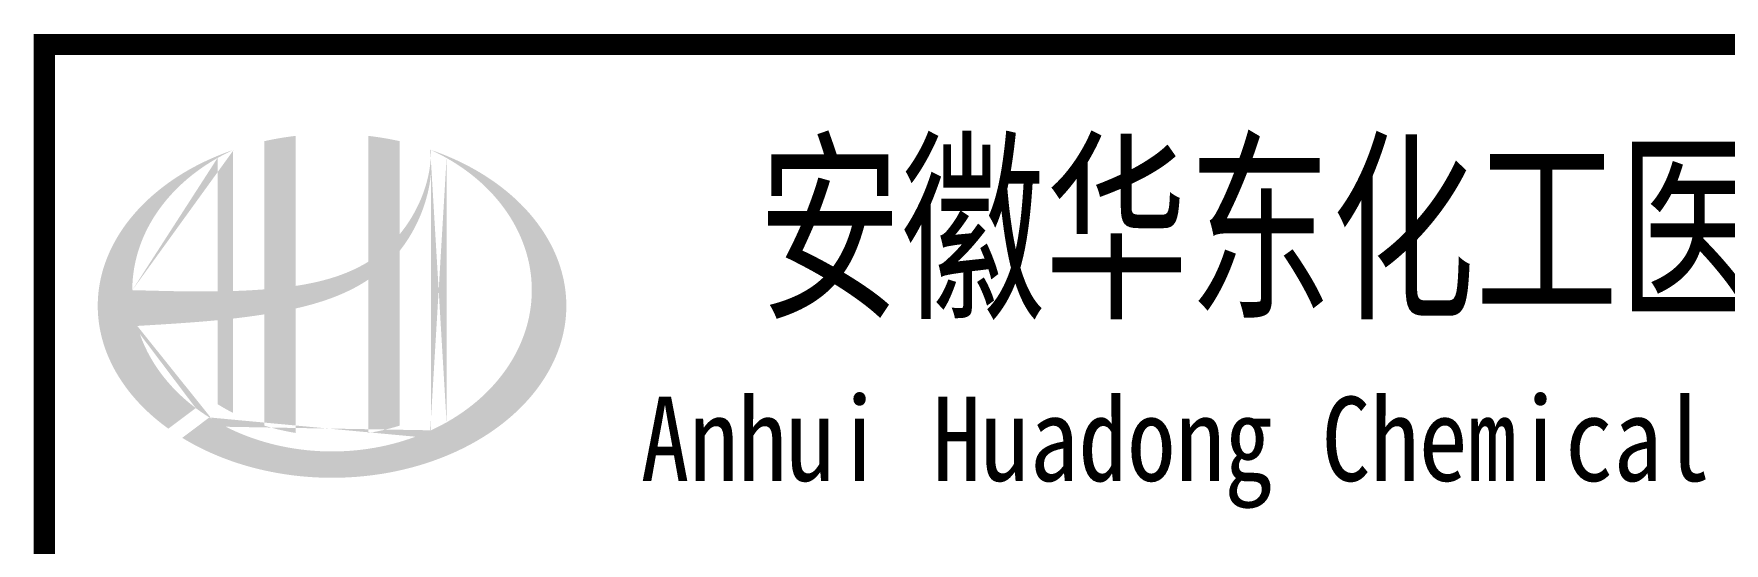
# Model space of a CAD drawing. Extents: x 1234595 to 2088511, y -80443 to 75292.
# Drawn here: x 1774756 to 1780384, y -55259 to -53566 of the extents above; entities that cross this region are included whole.
import ezdxf
from ezdxf.enums import TextEntityAlignment as Align

# ---------------------------------------------------------------- set-up
doc = ezdxf.new("R2010")
doc.units = 0
doc.header["$LTSCALE"] = 1000
doc.header["$MEASUREMENT"] = 0
doc.layers.get('0').update_dxf_attribs({"linetype": 'CONTINUOUS'})
doc.styles.add('ECEC_TQ_S', font='')
doc.styles.get('ECEC_TQ_S').set_extended_font_data('SimSun')

msp = doc.modelspace()

# ---------------------------------------------------------------- hatches: boundary and pattern name
h = msp.add_hatch(color=256)
edge = h.paths.add_edge_path()
edge.add_spline(control_points=[(1775627.9, -54479), (1775634, -54477.6), (1775640.1, -54476.2), (1775689.2, -54464.3), (1775731.8, -54451.3), (1775806.8, -54420.2), (1775839.7, -54403.2), (1775870.5, -54382.6)], knot_values=[61.629012, 61.629012, 61.629012, 61.629012, 63.330431, 63.330431, 75.353634, 75.353634, 85.398649, 85.398649, 85.398649, 85.398649], degree=3, periodic=0)
edge.add_line((1775870.5, -54382.6), (1775870.5, -54892.8))
edge.add_spline(control_points=[(1775870.5, -54892.8), (1775887.7, -54890.1), (1775904.7, -54886.8), (1775939.5, -54878.7), (1775957.2, -54873.9), (1775974.5, -54868.4)], knot_values=[4.908456, 4.908456, 4.908456, 4.908456, 4.992821, 4.992821, 5.083034, 5.083034, 5.083034, 5.083034], degree=3, periodic=0)
edge.add_line((1775974.5, -54868.4), (1775974.5, -54287))
edge.add_spline(control_points=[(1775974.5, -54287), (1775983.2, -54276), (1775991.4, -54264.7), (1776017.5, -54225), (1776033.1, -54195.1), (1776062.4, -54122.3), (1776073.6, -54078.5), (1776078.3, -54033.2), (1776078.4, -54031.9), (1776078.5, -54030.6)], knot_values=[97.991744, 97.991744, 97.991744, 97.991744, 101.64219, 101.64219, 110.337975, 110.337975, 121.934322, 121.934322, 122.270691, 122.270691, 122.270691, 122.270691], degree=3, periodic=0)
edge.add_line((1776078.5, -54030.6), (1776078.5, -53960.2))
edge.add_spline(control_points=[(1776078.5, -53960.2), (1776078.5, -53967.9), (1776078.1, -53975.5), (1776077.5, -53983.2)], knot_values=[126.194075, 126.194075, 126.194075, 126.194075, 128.396762, 128.396762, 128.396762, 128.396762], degree=3, periodic=0)
edge.add_spline(control_points=[(1776077.5, -53983.2), (1776077.1, -53989.4), (1776076.4, -53995.6), (1776075.7, -54001.8)], knot_values=[124.417049, 124.417049, 124.417049, 124.417049, 126.194075, 126.194075, 126.194075, 126.194075], degree=3, periodic=0)
edge.add_spline(control_points=[(1776075.7, -54001.8), (1776074.5, -54011), (1776073.1, -54020.1), (1776071.3, -54029.2)], knot_values=[121.80529, 121.80529, 121.80529, 121.80529, 124.417049, 124.417049, 124.417049, 124.417049], degree=3, periodic=0)
edge.add_spline(control_points=[(1776071.3, -54029.2), (1776068.9, -54041.3), (1776065.9, -54053.5), (1776062.5, -54065.5)], knot_values=[118.31574, 118.31574, 118.31574, 118.31574, 121.80529, 121.80529, 121.80529, 121.80529], degree=3, periodic=0)
edge.add_spline(control_points=[(1776062.5, -54065.5), (1776059, -54077.6), (1776054.9, -54089.6), (1776050.4, -54101.5)], knot_values=[114.795988, 114.795988, 114.795988, 114.795988, 118.31574, 118.31574, 118.31574, 118.31574], degree=3, periodic=0)
edge.add_spline(control_points=[(1776050.4, -54101.5), (1776045.9, -54113.2), (1776040.9, -54124.7), (1776035.5, -54136)], knot_values=[111.329641, 111.329641, 111.329641, 111.329641, 114.795988, 114.795988, 114.795988, 114.795988], degree=3, periodic=0)
edge.add_spline(control_points=[(1776035.5, -54136), (1776029.9, -54147.6), (1776023.9, -54158.9), (1776017.5, -54170)], knot_values=[107.79529, 107.79529, 107.79529, 107.79529, 111.329641, 111.329641, 111.329641, 111.329641], degree=3, periodic=0)
edge.add_spline(control_points=[(1776017.5, -54170), (1776011.2, -54180.8), (1776004.4, -54191.4), (1775997.3, -54201.7)], knot_values=[104.343579, 104.343579, 104.343579, 104.343579, 107.79529, 107.79529, 107.79529, 107.79529], degree=3, periodic=0)
edge.add_spline(control_points=[(1775997.3, -54201.7), (1775990.1, -54212), (1775982.5, -54222.1), (1775974.5, -54231.8)], knot_values=[100.8507, 100.8507, 100.8507, 100.8507, 104.343579, 104.343579, 104.343579, 104.343579], degree=3, periodic=0)
edge.add_line((1775974.5, -54231.8), (1775974.5, -53922.5))
edge.add_spline(control_points=[(1775974.5, -53922.5), (1775940.5, -53915), (1775905.7, -53909.1), (1775870.5, -53905)], knot_values=[4.423999, 4.423999, 4.423999, 4.423999, 4.558741, 4.558741, 4.558741, 4.558741], degree=3, periodic=0)
edge.add_line((1775870.5, -53905), (1775870.5, -54323.1))
edge.add_spline(control_points=[(1775870.5, -54323.1), (1775798.6, -54367.7), (1775714.4, -54390.9), (1775627.9, -54403.9)], knot_values=[63.246215, 63.246215, 63.246215, 63.246215, 87.689124, 87.689124, 87.689124, 87.689124], degree=3, periodic=0)
edge.add_line((1775627.9, -54403.9), (1775627.9, -53905))
edge.add_spline(control_points=[(1775627.9, -53905), (1775592.7, -53909.1), (1775557.9, -53914.9), (1775523.9, -53922.5)], knot_values=[4.866038, 4.866038, 4.866038, 4.866038, 5.000777, 5.000777, 5.000777, 5.000777], degree=3, periodic=0)
edge.add_line((1775523.9, -53922.5), (1775523.9, -54415.4))
edge.add_spline(control_points=[(1775523.9, -54415.4), (1775522.2, -54415.5), (1775487.3, -54418.1), (1775452.6, -54419.9), (1775419.9, -54420.9)], knot_values=[43.657356, 43.657356, 43.657356, 43.657356, 44.134253, 53.497092, 53.497092, 53.497092, 53.497092], degree=3, periodic=0)
edge.add_line((1775419.9, -54420.9), (1775419.9, -53951.8))
edge.add_spline(control_points=[(1775419.9, -53951.8), (1775402.8, -53957.6), (1775386.1, -53963.9), (1775369.7, -53970.7)], knot_values=[5.14157, 5.14157, 5.14157, 5.14157, 5.212921, 5.212921, 5.212921, 5.212921], degree=3, periodic=0)
edge.add_spline(control_points=[(1775369.7, -53970.7), (1775362.8, -53973.5), (1775355.9, -53976.4), (1775323.7, -53990.6), (1775299.2, -54002.8), (1775275.7, -54016)], knot_values=[5.212921, 5.212921, 5.212921, 5.212921, 5.24296, 5.24296, 5.355623, 5.355623, 5.355623, 5.355623], degree=3, periodic=0)
edge.add_spline(control_points=[(1775275.7, -54016), (1775260.8, -54024.4), (1775246.4, -54033.1), (1775232.4, -54042.2)], knot_values=[5.355623, 5.355623, 5.355623, 5.355623, 5.426974, 5.426974, 5.426974, 5.426974], degree=3, periodic=0)
edge.add_spline(control_points=[(1775232.4, -54042.2), (1775225, -54047.1), (1775217.7, -54052), (1775204.2, -54061.4), (1775197.9, -54066), (1775191.8, -54070.6)], knot_values=[5.426974, 5.426974, 5.426974, 5.426974, 5.464765, 5.464765, 5.498325, 5.498325, 5.498325, 5.498325], degree=3, periodic=0)
edge.add_spline(control_points=[(1775191.8, -54070.6), (1775165.7, -54090.2), (1775141.7, -54111), (1775119.8, -54133)], knot_values=[5.498325, 5.498325, 5.498325, 5.498325, 5.641027, 5.641027, 5.641027, 5.641027], degree=3, periodic=0)
edge.add_spline(control_points=[(1775119.8, -54133), (1775112.8, -54140), (1775106, -54147.1), (1775085.6, -54169.7), (1775072.7, -54185.5), (1775060.9, -54201.7)], knot_values=[5.641027, 5.641027, 5.641027, 5.641027, 5.686569, 5.686569, 5.783729, 5.783729, 5.783729, 5.783729], degree=3, periodic=0)
edge.add_spline(control_points=[(1775060.9, -54201.7), (1775045.8, -54222.5), (1775032.5, -54243.9), (1775019.4, -54268.9), (1775017.7, -54272), (1775016.2, -54275.2)], knot_values=[5.783729, 5.783729, 5.783729, 5.783729, 5.908374, 5.908374, 5.92643, 5.92643, 5.92643, 5.92643], degree=3, periodic=0)
edge.add_spline(control_points=[(1775016.2, -54275.2), (1775003.7, -54300.3), (1774993.7, -54326), (1774986.1, -54351.9)], knot_values=[5.92643, 5.92643, 5.92643, 5.92643, 6.069132, 6.069132, 6.069132, 6.069132], degree=3, periodic=0)
edge.add_spline(control_points=[(1774986.1, -54351.9), (1774982.9, -54363), (1774980.2, -54374.2), (1774974.8, -54400.3), (1774972.5, -54415.4), (1774971.1, -54430.4)], knot_values=[6.069132, 6.069132, 6.069132, 6.069132, 6.130179, 6.130179, 6.211834, 6.211834, 6.211834, 6.211834], degree=3, periodic=0)
edge.add_spline(control_points=[(1774971.1, -54430.4), (1774969.8, -54443.6), (1774969.2, -54456.8), (1774969.2, -54470)], knot_values=[6.211834, 6.211834, 6.211834, 6.211834, 6.283185, 6.283185, 6.283185, 6.283185], degree=3, periodic=0)
edge.add_spline(control_points=[(1774969.2, -54470), (1774969.2, -54479.3), (1774969.5, -54488.7), (1774970.2, -54498)], knot_values=[6.283185, 6.283185, 6.283185, 6.283185, 6.333655, 6.333655, 6.333655, 6.333655], degree=3, periodic=0)
edge.add_spline(control_points=[(1774970.2, -54498), (1774971.4, -54516.6), (1774973.9, -54535.2), (1774977.7, -54553.7)], knot_values=[6.333655, 6.333655, 6.333655, 6.333655, 6.434594, 6.434594, 6.434594, 6.434594], degree=3, periodic=0)
edge.add_spline(control_points=[(1774977.7, -54553.7), (1774977.9, -54555), (1774978.2, -54556.2), (1774982.1, -54574.7), (1774986.9, -54591.9), (1774992.7, -54608.9)], knot_values=[6.434594, 6.434594, 6.434594, 6.434594, 6.441278, 6.441278, 6.535532, 6.535532, 6.535532, 6.535532], degree=3, periodic=0)
edge.add_spline(control_points=[(1774992.7, -54608.9), (1774999, -54627.1), (1775006.5, -54645.2), (1775015.3, -54662.9)], knot_values=[6.535532, 6.535532, 6.535532, 6.535532, 6.636471, 6.636471, 6.636471, 6.636471], degree=3, periodic=0)
edge.add_spline(control_points=[(1775015.3, -54662.9), (1775017.5, -54667.4), (1775019.7, -54671.9), (1775029.1, -54689.5), (1775036.8, -54702.6), (1775045.2, -54715.4)], knot_values=[6.636471, 6.636471, 6.636471, 6.636471, 6.661894, 6.661894, 6.73741, 6.73741, 6.73741, 6.73741], degree=3, periodic=0)
edge.add_spline(control_points=[(1775045.2, -54715.4), (1775056.3, -54732.6), (1775068.7, -54749.4), (1775082.2, -54765.8)], knot_values=[6.73741, 6.73741, 6.73741, 6.73741, 6.838349, 6.838349, 6.838349, 6.838349], degree=3, periodic=0)
edge.add_spline(control_points=[(1775082.2, -54765.8), (1775088.2, -54772.9), (1775094.3, -54780), (1775108.8, -54795.9), (1775117.4, -54804.8), (1775126.2, -54813.4)], knot_values=[6.838349, 6.838349, 6.838349, 6.838349, 6.88251, 6.88251, 6.939288, 6.939288, 6.939288, 6.939288], degree=3, periodic=0)
edge.add_spline(control_points=[(1775126.2, -54813.4), (1775142, -54828.8), (1775158.9, -54843.6), (1775176.8, -54857.8)], knot_values=[6.939288, 6.939288, 6.939288, 6.939288, 7.040227, 7.040227, 7.040227, 7.040227], degree=3, periodic=0)
edge.add_spline(control_points=[(1775176.8, -54857.8), (1775185.7, -54864.9), (1775194.9, -54871.9), (1775204.4, -54878.6)], knot_values=[7.040227, 7.040227, 7.040227, 7.040227, 7.090696, 7.090696, 7.090696, 7.090696], degree=3, periodic=0)
edge.add_line((1775204.4, -54878.6), (1775295.5, -54810.3))
edge.add_ellipse((1775749.2, -54418), major_axis=(665, 0), ratio=0.806676, start_angle=192.819, end_angle=226.9853, ccw=False)
edge.add_spline(control_points=[(1775100.8, -54537), (1775124.8, -54535.5), (1775148.9, -54534.1), (1775237.6, -54528.6), (1775302.4, -54524.2), (1775367.9, -54517.9)], knot_values=[11.398263, 11.398263, 11.398263, 11.398263, 18.40729, 18.40729, 37.18094, 37.18094, 37.18094, 37.18094], degree=3, periodic=0)
edge.add_line((1775367.9, -54517.9), (1775367.9, -54797))
edge.add_spline(control_points=[(1775367.9, -54797), (1775371.4, -54799.2), (1775375, -54801.4), (1775392, -54811.6), (1775405.7, -54819.2), (1775419.9, -54826.3)], knot_values=[4.049945, 4.049945, 4.049945, 4.049945, 4.072021, 4.072021, 4.153257, 4.153257, 4.153257, 4.153257], degree=3, periodic=0)
edge.add_line((1775419.9, -54826.3), (1775419.9, -54512.5))
edge.add_spline(control_points=[(1775419.9, -54512.5), (1775452.1, -54508.8), (1775484.4, -54504.6), (1775519.3, -54499.2), (1775521.6, -54498.8), (1775523.9, -54498.5)], knot_values=[42.135009, 42.135009, 42.135009, 42.135009, 51.307228, 51.307228, 51.948574, 51.948574, 51.948574, 51.948574], degree=3, periodic=0)
edge.add_line((1775523.9, -54498.5), (1775523.9, -54868.4))
edge.add_spline(control_points=[(1775523.9, -54868.4), (1775557.5, -54879), (1775592.4, -54887.1), (1775627.9, -54892.8)], knot_values=[4.34174, 4.34174, 4.34174, 4.34174, 4.516316, 4.516316, 4.516316, 4.516316], degree=3, periodic=0)
edge.add_line((1775627.9, -54892.8), (1775627.9, -54479))
edge = h.paths.add_edge_path(flags=16)
edge.add_ellipse((1775749.2, -54418), major_axis=(665, 0), ratio=0.806676, start_angle=124.9875, end_angle=179.999, ccw=False)
edge.add_line((1775367.9, -53978.5), (1775367.9, -54422.1))
edge.add_spline(control_points=[(1775367.9, -54422.1), (1775272.5, -54423.4), (1775178.6, -54420.4), (1775084.2, -54418)], knot_values=[11.27373, 11.27373, 11.27373, 11.27373, 38.687513, 38.687513, 38.687513, 38.687513], degree=3, periodic=0)
edge = h.paths.add_edge_path()
edge.add_spline(control_points=[(1775250.4, -54909.1), (1775281.4, -54928.1), (1775314.6, -54945.4), (1775399.2, -54982.6), (1775452.5, -55000.5), (1775563.2, -55027), (1775620.7, -55035.8), (1775736.8, -55043.5), (1775795.5, -55042.6), (1775911, -55031.1), (1775967.9, -55020.6), (1776076.9, -54990.5), (1776129.1, -54971), (1776226, -54924.1), (1776270.7, -54896.8), (1776350.7, -54835.8), (1776385.9, -54802.2), (1776445.2, -54730.8), (1776469.3, -54692.9), (1776505.7, -54614.8), (1776518, -54574.5), (1776530.6, -54493.4), (1776530.8, -54452.4), (1776519.4, -54370.9), (1776507.6, -54330.4), (1776472, -54251.7), (1776448.2, -54213.5), (1776389.3, -54141.3), (1776354.3, -54107.3), (1776274.5, -54045.7), (1776229.8, -54018), (1776148.6, -53978.2), (1776114.2, -53964), (1776078.5, -53951.8)], knot_values=[0.886421, 0.886421, 0.886421, 0.886421, 1.040557, 1.040557, 1.261172, 1.261172, 1.481788, 1.481788, 1.702404, 1.702404, 1.92302, 1.92302, 2.143636, 2.143636, 2.364252, 2.364252, 2.584868, 2.584868, 2.805484, 2.805484, 3.026099, 3.026099, 3.246715, 3.246715, 3.46852, 3.46852, 3.690325, 3.690325, 3.91213, 3.91213, 4.133935, 4.133935, 4.283209, 4.283209, 4.283209, 4.283209], degree=3, periodic=0)
edge.add_line((1776078.5, -53951.8), (1776078.5, -53951.8))
edge.add_spline(control_points=[(1776078.5, -53951.9), (1776078.6, -53954.7), (1776078.6, -53957.4), (1776078.5, -53960.2)], knot_values=[128.396762, 128.396762, 128.396762, 128.396762, 129.192193, 129.192193, 129.192193, 129.192193], degree=3, periodic=0)
edge.add_line((1776078.5, -53960.2), (1776078.5, -54884.1))
edge.add_ellipse((1775749.2, -54418), major_axis=(665, 0), ratio=0.806676, start_angle=232.1054, end_angle=299.6833, ccw=False)
edge.add_line((1775340.7, -54841.3), (1775250.4, -54909.1))
edge = h.paths.add_edge_path(flags=16)
edge.add_ellipse((1775749.2, -54418), major_axis=(665, 0), ratio=0.806676, start_angle=304.9875, end_angle=415.0121, ccw=False)
edge.add_line((1776130.5, -54857.5), (1776130.5, -53978.5))
h = msp.add_hatch(color=256)
edge = h.paths.add_edge_path()
edge.add_spline(control_points=[(1775627.9, -54479), (1775634, -54477.6), (1775640.1, -54476.2), (1775689.2, -54464.3), (1775731.8, -54451.3), (1775806.8, -54420.2), (1775839.7, -54403.2), (1775870.5, -54382.6)], knot_values=[61.629012, 61.629012, 61.629012, 61.629012, 63.330431, 63.330431, 75.353634, 75.353634, 85.398649, 85.398649, 85.398649, 85.398649], degree=3, periodic=0)
edge.add_line((1775870.5, -54382.6), (1775870.5, -54892.8))
edge.add_spline(control_points=[(1775870.5, -54892.8), (1775887.7, -54890.1), (1775904.7, -54886.8), (1775939.5, -54878.7), (1775957.2, -54873.9), (1775974.5, -54868.4)], knot_values=[4.908456, 4.908456, 4.908456, 4.908456, 4.992821, 4.992821, 5.083034, 5.083034, 5.083034, 5.083034], degree=3, periodic=0)
edge.add_line((1775974.5, -54868.4), (1775974.5, -54287))
edge.add_spline(control_points=[(1775974.5, -54287), (1775983.2, -54276), (1775991.4, -54264.7), (1776017.5, -54225), (1776033.1, -54195.1), (1776062.4, -54122.3), (1776073.6, -54078.5), (1776078.3, -54033.2), (1776078.4, -54031.9), (1776078.5, -54030.6)], knot_values=[97.991744, 97.991744, 97.991744, 97.991744, 101.64219, 101.64219, 110.337975, 110.337975, 121.934322, 121.934322, 122.270691, 122.270691, 122.270691, 122.270691], degree=3, periodic=0)
edge.add_line((1776078.5, -54030.6), (1776078.5, -53960.2))
edge.add_spline(control_points=[(1776078.5, -53960.2), (1776078.5, -53967.9), (1776078.1, -53975.5), (1776077.5, -53983.2)], knot_values=[126.194075, 126.194075, 126.194075, 126.194075, 128.396762, 128.396762, 128.396762, 128.396762], degree=3, periodic=0)
edge.add_spline(control_points=[(1776077.5, -53983.2), (1776077.1, -53989.4), (1776076.4, -53995.6), (1776075.7, -54001.8)], knot_values=[124.417049, 124.417049, 124.417049, 124.417049, 126.194075, 126.194075, 126.194075, 126.194075], degree=3, periodic=0)
edge.add_spline(control_points=[(1776075.7, -54001.8), (1776074.5, -54011), (1776073.1, -54020.1), (1776071.3, -54029.2)], knot_values=[121.80529, 121.80529, 121.80529, 121.80529, 124.417049, 124.417049, 124.417049, 124.417049], degree=3, periodic=0)
edge.add_spline(control_points=[(1776071.3, -54029.2), (1776068.9, -54041.3), (1776065.9, -54053.5), (1776062.5, -54065.5)], knot_values=[118.31574, 118.31574, 118.31574, 118.31574, 121.80529, 121.80529, 121.80529, 121.80529], degree=3, periodic=0)
edge.add_spline(control_points=[(1776062.5, -54065.5), (1776059, -54077.6), (1776054.9, -54089.6), (1776050.4, -54101.5)], knot_values=[114.795988, 114.795988, 114.795988, 114.795988, 118.31574, 118.31574, 118.31574, 118.31574], degree=3, periodic=0)
edge.add_spline(control_points=[(1776050.4, -54101.5), (1776045.9, -54113.2), (1776040.9, -54124.7), (1776035.5, -54136)], knot_values=[111.329641, 111.329641, 111.329641, 111.329641, 114.795988, 114.795988, 114.795988, 114.795988], degree=3, periodic=0)
edge.add_spline(control_points=[(1776035.5, -54136), (1776029.9, -54147.6), (1776023.9, -54158.9), (1776017.5, -54170)], knot_values=[107.79529, 107.79529, 107.79529, 107.79529, 111.329641, 111.329641, 111.329641, 111.329641], degree=3, periodic=0)
edge.add_spline(control_points=[(1776017.5, -54170), (1776011.2, -54180.8), (1776004.4, -54191.4), (1775997.3, -54201.7)], knot_values=[104.343579, 104.343579, 104.343579, 104.343579, 107.79529, 107.79529, 107.79529, 107.79529], degree=3, periodic=0)
edge.add_spline(control_points=[(1775997.3, -54201.7), (1775990.1, -54212), (1775982.5, -54222.1), (1775974.5, -54231.8)], knot_values=[100.8507, 100.8507, 100.8507, 100.8507, 104.343579, 104.343579, 104.343579, 104.343579], degree=3, periodic=0)
edge.add_line((1775974.5, -54231.8), (1775974.5, -53922.5))
edge.add_spline(control_points=[(1775974.5, -53922.5), (1775940.5, -53915), (1775905.7, -53909.1), (1775870.5, -53905)], knot_values=[4.423999, 4.423999, 4.423999, 4.423999, 4.558741, 4.558741, 4.558741, 4.558741], degree=3, periodic=0)
edge.add_line((1775870.5, -53905), (1775870.5, -54323.1))
edge.add_spline(control_points=[(1775870.5, -54323.1), (1775798.6, -54367.7), (1775714.4, -54390.9), (1775627.9, -54403.9)], knot_values=[63.246215, 63.246215, 63.246215, 63.246215, 87.689124, 87.689124, 87.689124, 87.689124], degree=3, periodic=0)
edge.add_line((1775627.9, -54403.9), (1775627.9, -53905))
edge.add_spline(control_points=[(1775627.9, -53905), (1775592.7, -53909.1), (1775557.9, -53914.9), (1775523.9, -53922.5)], knot_values=[4.866038, 4.866038, 4.866038, 4.866038, 5.000777, 5.000777, 5.000777, 5.000777], degree=3, periodic=0)
edge.add_line((1775523.9, -53922.5), (1775523.9, -54415.4))
edge.add_spline(control_points=[(1775523.9, -54415.4), (1775522.2, -54415.5), (1775487.3, -54418.1), (1775452.6, -54419.9), (1775419.9, -54420.9)], knot_values=[43.657356, 43.657356, 43.657356, 43.657356, 44.134253, 53.497092, 53.497092, 53.497092, 53.497092], degree=3, periodic=0)
edge.add_line((1775419.9, -54420.9), (1775419.9, -53951.8))
edge.add_spline(control_points=[(1775419.9, -53951.8), (1775402.8, -53957.6), (1775386.1, -53963.9), (1775369.7, -53970.7)], knot_values=[5.14157, 5.14157, 5.14157, 5.14157, 5.212921, 5.212921, 5.212921, 5.212921], degree=3, periodic=0)
edge.add_spline(control_points=[(1775369.7, -53970.7), (1775362.8, -53973.5), (1775355.9, -53976.4), (1775323.7, -53990.6), (1775299.2, -54002.8), (1775275.7, -54016)], knot_values=[5.212921, 5.212921, 5.212921, 5.212921, 5.24296, 5.24296, 5.355623, 5.355623, 5.355623, 5.355623], degree=3, periodic=0)
edge.add_spline(control_points=[(1775275.7, -54016), (1775260.8, -54024.4), (1775246.4, -54033.1), (1775232.4, -54042.2)], knot_values=[5.355623, 5.355623, 5.355623, 5.355623, 5.426974, 5.426974, 5.426974, 5.426974], degree=3, periodic=0)
edge.add_spline(control_points=[(1775232.4, -54042.2), (1775225, -54047.1), (1775217.7, -54052), (1775204.2, -54061.4), (1775197.9, -54066), (1775191.8, -54070.6)], knot_values=[5.426974, 5.426974, 5.426974, 5.426974, 5.464765, 5.464765, 5.498325, 5.498325, 5.498325, 5.498325], degree=3, periodic=0)
edge.add_spline(control_points=[(1775191.8, -54070.6), (1775165.7, -54090.2), (1775141.7, -54111), (1775119.8, -54133)], knot_values=[5.498325, 5.498325, 5.498325, 5.498325, 5.641027, 5.641027, 5.641027, 5.641027], degree=3, periodic=0)
edge.add_spline(control_points=[(1775119.8, -54133), (1775112.8, -54140), (1775106, -54147.1), (1775085.6, -54169.7), (1775072.7, -54185.5), (1775060.9, -54201.7)], knot_values=[5.641027, 5.641027, 5.641027, 5.641027, 5.686569, 5.686569, 5.783729, 5.783729, 5.783729, 5.783729], degree=3, periodic=0)
edge.add_spline(control_points=[(1775060.9, -54201.7), (1775045.8, -54222.5), (1775032.5, -54243.9), (1775019.4, -54268.9), (1775017.7, -54272), (1775016.2, -54275.2)], knot_values=[5.783729, 5.783729, 5.783729, 5.783729, 5.908374, 5.908374, 5.92643, 5.92643, 5.92643, 5.92643], degree=3, periodic=0)
edge.add_spline(control_points=[(1775016.2, -54275.2), (1775003.7, -54300.3), (1774993.7, -54326), (1774986.1, -54351.9)], knot_values=[5.92643, 5.92643, 5.92643, 5.92643, 6.069132, 6.069132, 6.069132, 6.069132], degree=3, periodic=0)
edge.add_spline(control_points=[(1774986.1, -54351.9), (1774982.9, -54363), (1774980.2, -54374.2), (1774974.8, -54400.3), (1774972.5, -54415.4), (1774971.1, -54430.4)], knot_values=[6.069132, 6.069132, 6.069132, 6.069132, 6.130179, 6.130179, 6.211834, 6.211834, 6.211834, 6.211834], degree=3, periodic=0)
edge.add_spline(control_points=[(1774971.1, -54430.4), (1774969.8, -54443.6), (1774969.2, -54456.8), (1774969.2, -54470)], knot_values=[6.211834, 6.211834, 6.211834, 6.211834, 6.283185, 6.283185, 6.283185, 6.283185], degree=3, periodic=0)
edge.add_spline(control_points=[(1774969.2, -54470), (1774969.2, -54479.3), (1774969.5, -54488.7), (1774970.2, -54498)], knot_values=[6.283185, 6.283185, 6.283185, 6.283185, 6.333655, 6.333655, 6.333655, 6.333655], degree=3, periodic=0)
edge.add_spline(control_points=[(1774970.2, -54498), (1774971.4, -54516.6), (1774973.9, -54535.2), (1774977.7, -54553.7)], knot_values=[6.333655, 6.333655, 6.333655, 6.333655, 6.434594, 6.434594, 6.434594, 6.434594], degree=3, periodic=0)
edge.add_spline(control_points=[(1774977.7, -54553.7), (1774977.9, -54555), (1774978.2, -54556.2), (1774982.1, -54574.7), (1774986.9, -54591.9), (1774992.7, -54608.9)], knot_values=[6.434594, 6.434594, 6.434594, 6.434594, 6.441278, 6.441278, 6.535532, 6.535532, 6.535532, 6.535532], degree=3, periodic=0)
edge.add_spline(control_points=[(1774992.7, -54608.9), (1774999, -54627.1), (1775006.5, -54645.2), (1775015.3, -54662.9)], knot_values=[6.535532, 6.535532, 6.535532, 6.535532, 6.636471, 6.636471, 6.636471, 6.636471], degree=3, periodic=0)
edge.add_spline(control_points=[(1775015.3, -54662.9), (1775017.5, -54667.4), (1775019.7, -54671.9), (1775029.1, -54689.5), (1775036.8, -54702.6), (1775045.2, -54715.4)], knot_values=[6.636471, 6.636471, 6.636471, 6.636471, 6.661894, 6.661894, 6.73741, 6.73741, 6.73741, 6.73741], degree=3, periodic=0)
edge.add_spline(control_points=[(1775045.2, -54715.4), (1775056.3, -54732.6), (1775068.7, -54749.4), (1775082.2, -54765.8)], knot_values=[6.73741, 6.73741, 6.73741, 6.73741, 6.838349, 6.838349, 6.838349, 6.838349], degree=3, periodic=0)
edge.add_spline(control_points=[(1775082.2, -54765.8), (1775088.2, -54772.9), (1775094.3, -54780), (1775108.8, -54795.9), (1775117.4, -54804.8), (1775126.2, -54813.4)], knot_values=[6.838349, 6.838349, 6.838349, 6.838349, 6.88251, 6.88251, 6.939288, 6.939288, 6.939288, 6.939288], degree=3, periodic=0)
edge.add_spline(control_points=[(1775126.2, -54813.4), (1775142, -54828.8), (1775158.9, -54843.6), (1775176.8, -54857.8)], knot_values=[6.939288, 6.939288, 6.939288, 6.939288, 7.040227, 7.040227, 7.040227, 7.040227], degree=3, periodic=0)
edge.add_spline(control_points=[(1775176.8, -54857.8), (1775185.7, -54864.9), (1775194.9, -54871.9), (1775204.4, -54878.6)], knot_values=[7.040227, 7.040227, 7.040227, 7.040227, 7.090696, 7.090696, 7.090696, 7.090696], degree=3, periodic=0)
edge.add_line((1775204.4, -54878.6), (1775295.5, -54810.3))
edge.add_ellipse((1775749.2, -54418), major_axis=(665, 0), ratio=0.806676, start_angle=192.819, end_angle=226.9853, ccw=False)
edge.add_spline(control_points=[(1775100.8, -54537), (1775124.8, -54535.5), (1775148.9, -54534.1), (1775237.6, -54528.6), (1775302.4, -54524.2), (1775367.9, -54517.9)], knot_values=[11.398263, 11.398263, 11.398263, 11.398263, 18.40729, 18.40729, 37.18094, 37.18094, 37.18094, 37.18094], degree=3, periodic=0)
edge.add_line((1775367.9, -54517.9), (1775367.9, -54797))
edge.add_spline(control_points=[(1775367.9, -54797), (1775371.4, -54799.2), (1775375, -54801.4), (1775392, -54811.6), (1775405.7, -54819.2), (1775419.9, -54826.3)], knot_values=[4.049945, 4.049945, 4.049945, 4.049945, 4.072021, 4.072021, 4.153257, 4.153257, 4.153257, 4.153257], degree=3, periodic=0)
edge.add_line((1775419.9, -54826.3), (1775419.9, -54512.5))
edge.add_spline(control_points=[(1775419.9, -54512.5), (1775452.1, -54508.8), (1775484.4, -54504.6), (1775519.3, -54499.2), (1775521.6, -54498.8), (1775523.9, -54498.5)], knot_values=[42.135009, 42.135009, 42.135009, 42.135009, 51.307228, 51.307228, 51.948574, 51.948574, 51.948574, 51.948574], degree=3, periodic=0)
edge.add_line((1775523.9, -54498.5), (1775523.9, -54868.4))
edge.add_spline(control_points=[(1775523.9, -54868.4), (1775557.5, -54879), (1775592.4, -54887.1), (1775627.9, -54892.8)], knot_values=[4.34174, 4.34174, 4.34174, 4.34174, 4.516316, 4.516316, 4.516316, 4.516316], degree=3, periodic=0)
edge.add_line((1775627.9, -54892.8), (1775627.9, -54479))
edge = h.paths.add_edge_path(flags=16)
edge.add_ellipse((1775749.2, -54418), major_axis=(665, 0), ratio=0.806676, start_angle=124.9875, end_angle=179.999, ccw=False)
edge.add_line((1775367.9, -53978.5), (1775367.9, -54422.1))
edge.add_spline(control_points=[(1775367.9, -54422.1), (1775272.5, -54423.4), (1775178.6, -54420.4), (1775084.2, -54418)], knot_values=[11.27373, 11.27373, 11.27373, 11.27373, 38.687513, 38.687513, 38.687513, 38.687513], degree=3, periodic=0)
edge = h.paths.add_edge_path()
edge.add_spline(control_points=[(1775250.4, -54909.1), (1775281.4, -54928.1), (1775314.6, -54945.4), (1775399.2, -54982.6), (1775452.5, -55000.5), (1775563.2, -55027), (1775620.7, -55035.8), (1775736.8, -55043.5), (1775795.5, -55042.6), (1775911, -55031.1), (1775967.9, -55020.6), (1776076.9, -54990.5), (1776129.1, -54971), (1776226, -54924.1), (1776270.7, -54896.8), (1776350.7, -54835.8), (1776385.9, -54802.2), (1776445.2, -54730.8), (1776469.3, -54692.9), (1776505.7, -54614.8), (1776518, -54574.5), (1776530.6, -54493.4), (1776530.8, -54452.4), (1776519.4, -54370.9), (1776507.6, -54330.4), (1776472, -54251.7), (1776448.2, -54213.5), (1776389.3, -54141.3), (1776354.3, -54107.3), (1776274.5, -54045.7), (1776229.8, -54018), (1776148.6, -53978.2), (1776114.2, -53964), (1776078.5, -53951.8)], knot_values=[0.886421, 0.886421, 0.886421, 0.886421, 1.040557, 1.040557, 1.261172, 1.261172, 1.481788, 1.481788, 1.702404, 1.702404, 1.92302, 1.92302, 2.143636, 2.143636, 2.364252, 2.364252, 2.584868, 2.584868, 2.805484, 2.805484, 3.026099, 3.026099, 3.246715, 3.246715, 3.46852, 3.46852, 3.690325, 3.690325, 3.91213, 3.91213, 4.133935, 4.133935, 4.283209, 4.283209, 4.283209, 4.283209], degree=3, periodic=0)
edge.add_line((1776078.5, -53951.8), (1776078.5, -53951.8))
edge.add_spline(control_points=[(1776078.5, -53951.9), (1776078.6, -53954.7), (1776078.6, -53957.4), (1776078.5, -53960.2)], knot_values=[128.396762, 128.396762, 128.396762, 128.396762, 129.192193, 129.192193, 129.192193, 129.192193], degree=3, periodic=0)
edge.add_line((1776078.5, -53960.2), (1776078.5, -54884.1))
edge.add_ellipse((1775749.2, -54418), major_axis=(665, 0), ratio=0.806676, start_angle=232.1054, end_angle=299.6833, ccw=False)
edge.add_line((1775340.7, -54841.3), (1775250.4, -54909.1))
edge = h.paths.add_edge_path(flags=16)
edge.add_ellipse((1775749.2, -54418), major_axis=(665, 0), ratio=0.806676, start_angle=304.9875, end_angle=415.0121, ccw=False)
edge.add_line((1776130.5, -54857.5), (1776130.5, -53978.5))

# ---------------------------------------------------------------- linework, layer by layer
at = {"const_width": 70}
msp.add_lwpolyline([(1774791.4, -53600.6), (1774791.4, -59600.6)], dxfattribs=at)
msp.add_lwpolyline([(1792791.4, -53600.6, 70, 70, 0), (1774791.4, -53600.6, 70, 70, 0), (1774791.4, -59600.6, 0, 0, 0)], format="xyseb")

# ---------------------------------------------------------------- texts
at = {"style": 'ECEC_TQ_S'}
for s, height, width, p in [('安徽华东化工医药工程有限责任公司', 500, 0.7, (1780986.3, -54200.6)), ('安徽华东化工医药工程有限责任公司', 500, 0.7, (1780986.3, -54200.6)), ('Anhui Huadong Chemical & Medical Engineering Co.,Ltd', 280, 0.85, (1780986.3, -54950.6)), ('Anhui Huadong Chemical & Medical Engineering Co.,Ltd', 280, 0.85, (1780986.3, -54950.6))]:
    msp.add_text(s, height=height, dxfattribs=dict(at, width=width)).set_placement(p, align=Align.MIDDLE)

doc.saveas('drawing.dxf')
